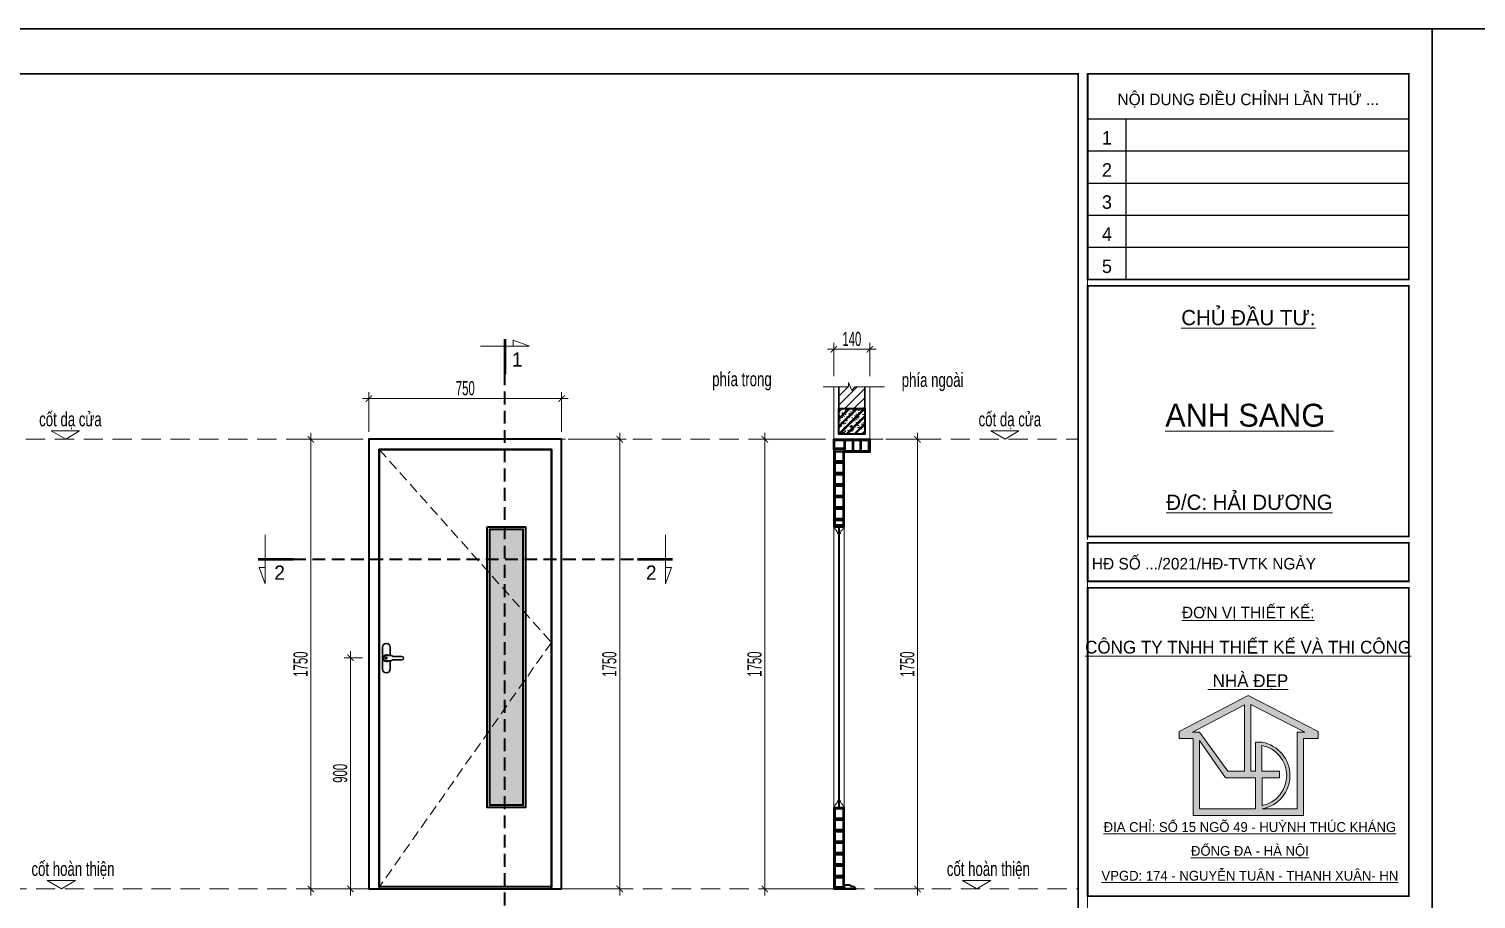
# Model space of a CAD drawing. Header units: millimetres. Extents: x 1336014 to 2939047, y -333549 to -60566.
# Drawn here: x 1429633 to 1435266, y -215502 to -212116 of the extents above; entities that cross this region are included whole.
import ezdxf
from ezdxf.enums import TextEntityAlignment as Align

# ---------------------------------------------------------------- set-up
doc = ezdxf.new("R2010")
doc.units = ezdxf.units.MM
doc.header["$MEASUREMENT"] = 0
for name, pattern in [('$1$HIDDEN', [0.375, 0.25, -0.125]), ('DASHDOT', [1, 0.5, -0.25, 0, -0.25]), ('DASHED', [0.75, 0.5, -0.25]), ('HIDDEN', [0.375, 0.25, -0.125])]:
    doc.linetypes.add(name, pattern=pattern)
for name, color, linetype, lineweight in [('.A-net Hatch', 250, 'Continuous', 9), ('.A-net Truc', 79, 'DASHDOT', 15), ('01.Cut', 255, 'Continuous', 35), ('05.Text', 253, 'Continuous', 18), ('06.betong', 2, 'Continuous', 35), ('08.Dim', 156, 'Continuous', 15), ('09.Hatch', 250, 'Continuous', 5), ('10.Text', 254, 'Continuous', 18), ('11.Khung bo', 32, 'Continuous', 50), ('12.Khung', 36, 'Continuous', 25), ('13.netcat', 1, 'HIDDEN', 35), ('Alliance-manh', 8, 'Continuous', 13), ('AUDIT_I_160217234026-0', 7, 'Continuous', 5), ('CA.cat 30', 30, 'Continuous', 35), ('CA.thay 145', 145, 'Continuous', 18), ('Kí hiệu chiều mở cửa thấy', 252, 'Continuous', 5), ('kính', 54, 'Continuous', 9), ('nep', 9, 'Continuous', 15), ('wall', 4, 'Continuous', 9)]:
    doc.layers.add(name, color=color, linetype=linetype, lineweight=lineweight)
doc.layers.add('Tpl_Bound', color=1, linetype='Continuous', plot=False)
doc.styles.add('AVANT', font='')
doc.styles.add('TT5_Text Dim', font='hoatbif.shx', dxfattribs={"width": 0.6})
doc.styles.add('VnAvantH', font='')
doc.styles.get('AVANT').set_extended_font_data('.VnAvant')
doc.styles.get('VnAvantH').set_extended_font_data('.VnAvantH')
doc.dimstyles.new('TT5_Dim 1-25', dxfattribs={"dimscale": 25, "dimtxt": 2.2, "dimasz": 1, "dimexe": 1, "dimexo": 0, "dimgap": 0.5, "dimtad": 1, "dimdec": 0, "dimzin": 0, "dimdsep": 46, "dimtxsty": 'TT5_Text Dim', "dimblk": 'ARCHTICK', "dimcen": 0, "dimdle": 1, "dimclrd": 256, "dimclre": 256, "dimclrt": 1, "dimadec": 0, "dimazin": 0, "dimtfac": 0.015, "dimtdec": 0, "dimtix": 1, "dimtmove": 2, "dimatfit": 3, "dimldrblk": 'DOT', "dimfxl": 1, "dimtolj": 1, "dimtzin": 0, "dimlwd": -1, "dimlwe": -1, "dimarcsym": 1})

# ---------------------------------------------------------------- blocks, each defined once
blk = doc.blocks.new('100')
at = {"layer": '09.Hatch'}
h = blk.add_hatch(color=3, dxfattribs=at)
h.paths.add_polyline_path([(1897639, -927180), (1897639, -927287), (1897855, -927287), (1897855, -928484), (1898824, -928484), (1899574, -928484), (1899574, -927287), (1899801, -927287), (1899801, -927179), (1898713, -926620)])
h.paths.add_polyline_path([(1898756, -926756), (1899596, -927187), (1899473, -927187), (1899473, -928384), (1898929, -928384, 0.834181), (1898929, -927344), (1898824, -927344), (1898824, -927797), (1898756, -927797)], flags=16)
h.paths.add_polyline_path([(1898656, -927796), (1898393, -927796), (1897956, -927186), (1897843, -927186), (1898656, -926763)], flags=16)
h.paths.add_polyline_path([(1898929, -928333), (1898929, -927898), (1899202, -927898), (1899202, -927797), (1898924, -927797), (1898924, -927395, -0.822042)], flags=16)
h.paths.add_polyline_path([(1898357, -927898), (1898824, -927898), (1898824, -928384), (1897956, -928384), (1897956, -927316)], flags=16)
at = {"layer": '05.Text'}
for p, q in [((1898713, -926620), (1897639, -927180)), ((1898656, -926763), (1897843, -927186)), ((1898656, -926763), (1897843, -927186)), ((1898656, -926763), (1897843, -927186)), ((1898656, -926763), (1898656, -927796)), ((1898656, -926763), (1898656, -927796)), ((1898656, -926763), (1898656, -927796)), ((1899801, -927179), (1898713, -926620)), ((1899801, -927179), (1898713, -926620)), ((1899801, -927179), (1898713, -926620)), ((1899596, -927187), (1898756, -926756)), ((1898756, -926756), (1898756, -927797)), ((1899596, -927187), (1898756, -926756)), ((1898756, -926756), (1898756, -927797)), ((1899596, -927187), (1898756, -926756)), ((1898756, -926756), (1898756, -927797)), ((1897639, -927180), (1897639, -927287)), ((1897843, -927186), (1897956, -927186)), ((1897956, -927186), (1897956, -927186)), ((1897956, -927186), (1898393, -927796)), ((1899473, -928384), (1899473, -927187)), ((1899473, -927187), (1899596, -927187)), ((1899473, -928384), (1899473, -927187)), ((1899473, -927187), (1899596, -927187)), ((1899473, -928384), (1899473, -927187)), ((1899473, -927187), (1899596, -927187)), ((1899801, -927287), (1899801, -927179)), ((1899801, -927287), (1899801, -927179)), ((1899801, -927287), (1899801, -927179)), ((1897639, -927287), (1897855, -927287)), ((1897855, -927287), (1897855, -928484)), ((1897956, -927316), (1897956, -928384)), ((1898357, -927898), (1897956, -927316)), ((1898824, -927797), (1898824, -927344)), ((1898824, -927797), (1898824, -927344)), ((1898824, -927344), (1898929, -927344)), ((1898924, -927395), (1898924, -927797)), ((1899574, -928484), (1899574, -927287)), ((1899574, -927287), (1899801, -927287)), ((1898824, -927898), (1898357, -927898)), ((1898393, -927796), (1898656, -927796)), ((1898756, -927797), (1898824, -927797)), ((1898824, -928384), (1898824, -927898)), ((1898924, -927797), (1899202, -927797)), ((1899202, -927898), (1898929, -927898)), ((1898929, -927898), (1898929, -928333)), ((1899202, -927797), (1899202, -927898)), ((1897855, -928484), (1898824, -928484)), ((1897956, -928384), (1898824, -928384)), ((1898824, -928484), (1899574, -928484)), ((1898929, -928384), (1899473, -928384))]:
    blk.add_line(p, q, dxfattribs=at)
for radius, start, end in [(478, 281.4298, 79.1164), (478, 281.4298, 79.1164), (478, 281.4298, 79.1164), (528, 280.3316, 79.6684)]:
    blk.add_arc((1898834, -927864), radius, start, end, dxfattribs=at)
at = {"layer": '11.Khung bo', "const_width": 26.7}
for points in [[(1860913, -945240), (1860913, -916940), (1896063, -916940), (1896063, -945240)], [(1860913, -945240), (1860913, -916940), (1896063, -916940), (1896063, -945240)], [(1860913, -945240), (1860913, -916940), (1896063, -916940), (1896063, -945240)], [(1896213, -920140), (1896213, -916940), (1901213, -916940), (1901213, -920140)], [(1896213, -920140), (1896213, -916940), (1901213, -916940), (1901213, -920140)], [(1896213, -920140), (1896213, -916940), (1901213, -916940), (1901213, -920140)], [(1896213, -924140), (1901213, -924140), (1901213, -920240), (1896213, -920240)], [(1896213, -924140), (1901213, -924140), (1901213, -920240), (1896213, -920240)], [(1896213, -924140), (1901213, -924140), (1901213, -920240), (1896213, -920240)], [(1896213, -924840), (1901213, -924840), (1901213, -924240), (1896213, -924240)], [(1896213, -924840), (1901213, -924840), (1901213, -924240), (1896213, -924240)], [(1896213, -924840), (1901213, -924840), (1901213, -924240), (1896213, -924240)], [(1896213, -929740), (1901213, -929740), (1901213, -924940), (1896213, -924940)], [(1896213, -929740), (1901213, -929740), (1901213, -924940), (1896213, -924940)], [(1896213, -929740), (1901213, -929740), (1901213, -924940), (1896213, -924940)]]:
    blk.add_lwpolyline(points, close=True, dxfattribs=at)
at = {"layer": '12.Khung'}
for p, q in [((1896213, -917640), (1901213, -917640)), ((1896213, -917640), (1901213, -917640)), ((1896213, -917640), (1901213, -917640)), ((1896813, -920140), (1896813, -917640)), ((1896813, -920140), (1896813, -917640)), ((1896813, -920140), (1896813, -917640)), ((1896213, -918140), (1901213, -918140)), ((1896213, -918140), (1901213, -918140)), ((1896213, -918140), (1901213, -918140)), ((1896213, -918640), (1901213, -918640)), ((1896213, -918640), (1901213, -918640)), ((1896213, -918640), (1901213, -918640)), ((1896213, -919140), (1901213, -919140)), ((1896213, -919140), (1901213, -919140)), ((1896213, -919140), (1901213, -919140)), ((1896213, -919640), (1901213, -919640)), ((1896213, -919640), (1901213, -919640)), ((1896213, -919640), (1901213, -919640))]:
    blk.add_line(p, q, dxfattribs=at)
blk.add_lwpolyline([(1901579, -945940), (1901579, -916240), (1859580, -916240), (1859580, -945940)], close=True, dxfattribs=at)
blk.add_lwpolyline([(1901579, -945940), (1901579, -916240), (1859580, -916240), (1859580, -945940)], close=True, dxfattribs=at)
blk.add_lwpolyline([(1901579, -945940), (1901579, -916240), (1859580, -916240), (1859580, -945940)], close=True, dxfattribs=at)
at = {"layer": '05.Text', "style": 'VnAvantH'}
for s, p in [('Néi dung ®iÒu chØnh lÇn thø ...', (1898713, -917329)), ('H§ sè .../2021/H§-TVTK ngµy ', (1898057, -924540))]:
    blk.add_text(s, height=180, dxfattribs=at).set_placement(p, align=Align.MIDDLE)
at = {"layer": '05.Text'}
for s, height, style, p in [('1', 210, 'AVANT', (1896513, -918040)), ('2', 210, 'AVANT', (1896513, -918540)), ('3', 210, 'AVANT', (1896513, -919040)), ('4', 210, 'AVANT', (1896513, -919540)), ('5', 210, 'AVANT', (1896513, -920040)), ('%%uChñ ®Çu t\xad:', 237.6, 'VnAvantH', (1898716, -920853)), ('%%Uanh sang ', 356.4, 'VnAvantH', (1898732, -922432)), ('%%U®/c: h¶i d\xad¬ng', 237.6, 'VnAvantH', (1898732, -923728)), ('%%U®¬n vÞ thiÕt kÕ:', 180, 'VnAvantH', (1898713, -925416)), ('%%Uc«ng ty tnhh thiÕt kÕ vµ thi c«ng', 198, 'VnAvantH', (1898711, -925964)), ('%%U nhµ ®Ñp', 198, 'VnAvantH', (1898711, -926487)), ('%%U®Þa chØ: sè 15 ngâ 49 - huúnh thóc kh¸ng', 152.46, 'VnAvantH', (1898739, -928742)), ('%%U®èng ®a - hµ néi', 152.46, 'VnAvantH', (1898739, -929113)), ('%%Uvpgd: 174 - nguyÔn tu©n - thanh xu©n- hn', 152.46, 'VnAvantH', (1898739, -929500))]:
    blk.add_text(s, height=height, dxfattribs=dict(at, style=style)).set_placement(p, align=Align.CENTER)
blk = doc.blocks.new('_ARCHTICK')
at = {"const_width": 0.15}
blk.add_lwpolyline([(-0.5, -0.5), (0.5, 0.5)], dxfattribs=at)
blk = doc.blocks.new('*D2046')
at = {"layer": '08.Dim', "ltscale": 200, "transparency": 16777216}
for p, q in [((1432968.9, -213712.8), (1433117.4, -213712.8)), ((1433092.4, -213687.8), (1433092.4, -215487.8)), ((1432968.9, -215462.8), (1433117.4, -215462.8))]:
    blk.add_line(p, q, dxfattribs=at)
at = {"layer": 'Defpoints', "color": 0, "ltscale": 200, "transparency": 16777216}
for p in [(1432968.9, -213712.8), (1432968.9, -215462.8), (1433092.4, -215462.8)]:
    blk.add_point(p, dxfattribs=at)
at = {"layer": '08.Dim', "ltscale": 200, "transparency": 16777216, "xscale": 25, "yscale": 25, "zscale": 25}
for p, rotation in [((1433092.4, -213712.8), 90), ((1433092.4, -215462.8), 270)]:
    blk.add_blockref('_ARCHTICK', p, dxfattribs=dict(at, rotation=rotation))
at = {"layer": '08.Dim', "color": 1, "ltscale": 200, "transparency": 16777216, "insert": (1433052.4, -214587.8), "char_height": 55, "attachment_point": 5, "rotation": 90, "style": 'TT5_Text Dim'}
blk.add_mtext('\\A1;1750', dxfattribs=at)
blk = doc.blocks.new('_DOT')
blk.add_line((-0.5, 0), (-1, 0))
at = {"const_width": 0.5}
blk.add_lwpolyline([(-0.25, 0, 1), (0.25, 0, 1)], format="xyb", close=True, dxfattribs=at)
blk = doc.blocks.new('*D2047')
at = {"layer": '08.Dim', "ltscale": 200, "transparency": 16777216}
for p, q in [((1432931.5, -213362.5), (1432741.5, -213362.5)), ((1432766.5, -213466.4), (1432766.5, -213337.5)), ((1432906.5, -213466.4), (1432906.5, -213337.5))]:
    blk.add_line(p, q, dxfattribs=at)
at = {"layer": 'Defpoints', "color": 0, "ltscale": 200, "transparency": 16777216}
for p in [(1432766.5, -213362.5), (1432766.5, -213466.4), (1432906.5, -213466.4)]:
    blk.add_point(p, dxfattribs=at)
at = {"layer": '08.Dim', "ltscale": 200, "transparency": 16777216, "xscale": 25, "yscale": 25, "zscale": 25, "rotation": 180}
blk.add_blockref('_ARCHTICK', (1432766.5, -213362.5), dxfattribs=at)
at = {"layer": '08.Dim', "ltscale": 200, "transparency": 16777216, "xscale": 25, "yscale": 25, "zscale": 25}
blk.add_blockref('_ARCHTICK', (1432906.5, -213362.5), dxfattribs=at)
at = {"layer": '08.Dim', "color": 1, "ltscale": 200, "transparency": 16777216, "insert": (1432836.5, -213322.5), "char_height": 55, "attachment_point": 5, "style": 'TT5_Text Dim'}
blk.add_mtext('\\A1;140', dxfattribs=at)
blk = doc.blocks.new('*D2051')
at = {"layer": '08.Dim', "ltscale": 200, "transparency": 16777216}
for p, q in [((1430931.3, -214562.8), (1430859.7, -214562.8)), ((1430884.7, -215487.8), (1430884.7, -214537.8)), ((1430931.3, -215462.8), (1430859.7, -215462.8))]:
    blk.add_line(p, q, dxfattribs=at)
at = {"layer": 'Defpoints', "color": 0, "ltscale": 200, "transparency": 16777216}
for p in [(1430884.7, -214562.8), (1430931.3, -214562.8), (1430931.3, -215462.8)]:
    blk.add_point(p, dxfattribs=at)
at = {"layer": '08.Dim', "ltscale": 200, "transparency": 16777216, "xscale": 25, "yscale": 25, "zscale": 25}
for p, rotation in [((1430884.7, -214562.8), 90), ((1430884.7, -215462.8), 270)]:
    blk.add_blockref('_ARCHTICK', p, dxfattribs=dict(at, rotation=rotation))
at = {"layer": '08.Dim', "color": 1, "ltscale": 200, "transparency": 16777216, "insert": (1430844.7, -215012.8), "char_height": 55, "attachment_point": 5, "rotation": 90, "style": 'TT5_Text Dim'}
blk.add_mtext('\\A1;900', dxfattribs=at)
blk = doc.blocks.new('*D2052')
at = {"layer": '08.Dim', "ltscale": 200, "transparency": 16777216}
for p, q in [((1430931.3, -213712.8), (1430705.7, -213712.8)), ((1430730.7, -215487.8), (1430730.7, -213687.8)), ((1430931.3, -215462.8), (1430705.7, -215462.8))]:
    blk.add_line(p, q, dxfattribs=at)
at = {"layer": 'Defpoints', "color": 0, "ltscale": 200, "transparency": 16777216}
for p in [(1430730.7, -213712.8), (1430931.3, -213712.8), (1430931.3, -215462.8)]:
    blk.add_point(p, dxfattribs=at)
at = {"layer": '08.Dim', "ltscale": 200, "transparency": 16777216, "xscale": 25, "yscale": 25, "zscale": 25}
for p, rotation in [((1430730.7, -213712.8), 90), ((1430730.7, -215462.8), 270)]:
    blk.add_blockref('_ARCHTICK', p, dxfattribs=dict(at, rotation=rotation))
at = {"layer": '08.Dim', "color": 1, "ltscale": 200, "transparency": 16777216, "insert": (1430690.7, -214587.8), "char_height": 55, "attachment_point": 5, "rotation": 90, "style": 'TT5_Text Dim'}
blk.add_mtext('\\A1;1750', dxfattribs=at)
blk = doc.blocks.new('*D2054')
at = {"layer": '08.Dim', "ltscale": 200, "transparency": 16777216}
for p, q in [((1431732.2, -213712.8), (1431957.8, -213712.8)), ((1431932.8, -215487.8), (1431932.8, -213687.8)), ((1431732.2, -215462.8), (1431957.8, -215462.8))]:
    blk.add_line(p, q, dxfattribs=at)
at = {"layer": 'Defpoints', "color": 0, "ltscale": 200, "transparency": 16777216}
for p in [(1431732.2, -213712.8), (1431932.8, -213712.8), (1431732.2, -215462.8)]:
    blk.add_point(p, dxfattribs=at)
at = {"layer": '08.Dim', "ltscale": 200, "transparency": 16777216, "xscale": 25, "yscale": 25, "zscale": 25}
for p, rotation in [((1431932.8, -213712.8), 90), ((1431932.8, -215462.8), 270)]:
    blk.add_blockref('_ARCHTICK', p, dxfattribs=dict(at, rotation=rotation))
at = {"layer": '08.Dim', "color": 1, "ltscale": 200, "transparency": 16777216, "insert": (1431892.8, -214587.8), "char_height": 55, "attachment_point": 5, "rotation": 90, "style": 'TT5_Text Dim'}
blk.add_mtext('\\A1;1750', dxfattribs=at)
blk = doc.blocks.new('*D2055')
at = {"layer": '08.Dim', "ltscale": 200, "transparency": 16777216}
for p, q in [((1430931.7, -213554.2), (1431731.7, -213554.2)), ((1430956.7, -213684.2), (1430956.7, -213529.2)), ((1431706.7, -213684.2), (1431706.7, -213529.2))]:
    blk.add_line(p, q, dxfattribs=at)
at = {"layer": 'Defpoints', "color": 0, "ltscale": 200, "transparency": 16777216}
for p in [(1431706.7, -213554.2), (1430956.7, -213684.2), (1431706.7, -213684.2)]:
    blk.add_point(p, dxfattribs=at)
at = {"layer": '08.Dim', "ltscale": 200, "transparency": 16777216, "xscale": 25, "yscale": 25, "zscale": 25, "rotation": 180}
blk.add_blockref('_ARCHTICK', (1430956.7, -213554.2), dxfattribs=at)
at = {"layer": '08.Dim', "ltscale": 200, "transparency": 16777216, "xscale": 25, "yscale": 25, "zscale": 25}
blk.add_blockref('_ARCHTICK', (1431706.7, -213554.2), dxfattribs=at)
at = {"layer": '08.Dim', "color": 1, "ltscale": 200, "transparency": 16777216, "insert": (1431331.7, -213514.2), "char_height": 55, "attachment_point": 5, "style": 'TT5_Text Dim'}
blk.add_mtext('\\A1;750', dxfattribs=at)
blk = doc.blocks.new('*D2056')
at = {"layer": '08.Dim', "ltscale": 200, "transparency": 16777216}
for p, q in [((1432732.5, -213712.8), (1432472.9, -213712.8)), ((1432497.9, -213687.8), (1432497.9, -215487.8)), ((1432732.5, -215462.8), (1432472.9, -215462.8))]:
    blk.add_line(p, q, dxfattribs=at)
at = {"layer": 'Defpoints', "color": 0, "ltscale": 200, "transparency": 16777216}
for p in [(1432732.5, -213712.8), (1432497.9, -215462.8), (1432732.5, -215462.8)]:
    blk.add_point(p, dxfattribs=at)
at = {"layer": '08.Dim', "ltscale": 200, "transparency": 16777216, "xscale": 25, "yscale": 25, "zscale": 25}
for p, rotation in [((1432497.9, -213712.8), 90), ((1432497.9, -215462.8), 270)]:
    blk.add_blockref('_ARCHTICK', p, dxfattribs=dict(at, rotation=rotation))
at = {"layer": '08.Dim', "color": 1, "ltscale": 200, "transparency": 16777216, "insert": (1432457.9, -214587.8), "char_height": 55, "attachment_point": 5, "rotation": 90, "style": 'TT5_Text Dim'}
blk.add_mtext('\\A1;1750', dxfattribs=at)
blk = doc.blocks.new('vet cat')
at = {"layer": 'CA.cat 30', "const_width": 50}
blk.add_lwpolyline([(-82592, -188552), (-81976, -188552)], dxfattribs=at)
at = {"layer": 'CA.thay 145'}
blk.add_line((-82574, -188411), (-82469, -188411), dxfattribs=at)
blk.add_lwpolyline([(-82469, -188983), (-82469, -188122), (-82574, -188411)], dxfattribs=at)
blk = doc.blocks.new('MSDSHDGDFGDF')
at = {"layer": 'CA.cat 30', "xscale": -0.2222222220152616, "yscale": 0.2222222222480923, "zscale": 0.2222222221704821, "rotation": 180}
blk.add_blockref('vet cat', (18217, -41900.5), dxfattribs=at)

msp = doc.modelspace()

# ---------------------------------------------------------------- hatches: boundary and pattern name
at = {"layer": '.A-net Hatch'}
h = msp.add_hatch(dxfattribs=at)
h.set_pattern_fill('DOTS', color=256, scale=100, angle=45)
h.set_pattern_definition([(45, (783180.159, -118646.865), (-2.20970869, 6.629126074), [0, -6.25])])
h.paths.add_polyline_path([(1431428.7, -214064.8), (1431554.7, -214064.8), (1431554.7, -215134.3), (1431428.7, -215134.3)])
at = {"layer": '09.Hatch', "ltscale": 0.5}
h = msp.add_hatch(dxfattribs=at)
h.set_pattern_fill('ANSI31', color=256, scale=200, angle=90, style=0)
h.set_pattern_definition([(225, (1433471.23, -207945.669), (-17.67767, 17.67767), [])])
h.paths.add_polyline_path([(1432786.5, -213512.3), (1432786.5, -213592.8), (1432886.5, -213592.8), (1432886.5, -213509), (1432789.3, -213509)])
at = {"layer": '09.Hatch'}
h = msp.add_hatch(dxfattribs=at)
h.set_pattern_fill('BTONG1', color=256, scale=5, pattern_type=2)
h.set_pattern_definition([(50, (1213544.918, -375718.537), (35.863009, -3.1376067), [3.75, -41.25]), (355, (1213544.92, -375718.537), (-6.9375667, 37.6096067), [3, -33]), (100.4514, (1213547.907, -375718.8), (28.925469, 34.471977), [3.1870095, -35.0571056]), (46.1842, (1213544.92, -375708.537), (53.3620524, -8.275951), [5.625, -61.875]), (96.6356, (1213549.365, -375709.227), (46.733135, 48.705894), [4.780514, -52.58565]), (351.1842, (1213544.92, -375708.54), (46.733097, 48.70593), [4.5, -49.5]), (21, (1213549.918, -375711.037), (29.8453526, -20.1309445), [3.75, -41.25]), (326, (1213549.92, -375711.037), (12.1657666, 36.2575023), [3, -33]), (71.4514, (1213552.405, -375712.715), (42.0111314, 16.126525), [3.1870095, -35.0571056]), (37.5, (1213544.918, -375718.537), (0.60799277, 16.6446927), [0, -32.6, 0, -33.5, 0, -33.125]), (7.5, (1213544.918, -375718.537), (13.1534769, 19.7205856), [0, -19.1, 0, -31.85, 0, -12.625]), (327.5, (1213533.768, -375718.537), (26.6911218, -1.1277436), [0, -12.5, 0, -39, 0, -51.75]), (317.5, (1213528.768, -375718.537), (29.1593085, 5.0052491), [0, -16.25, 0, -25.9, 0, -36.75]), (45, (1213544.918, -375718.537), (-15.0260191, 15.0260191), []), (45, (1213544.918, -375712.412), (-15.0260191, 15.0260191), [])])
h.paths.add_polyline_path([(1432786.5, -213592.8), (1432886.5, -213592.8), (1432886.5, -213692.8), (1432786.5, -213692.8)])

# ---------------------------------------------------------------- linework, layer by layer
at = {"layer": '.A-net Truc', "linetype": '$1$HIDDEN', "ltscale": 300}
for p, q in [((1429621.3, -213712.8), (1433717, -213712.8)), ((1429323.3, -215462.8), (1433717, -215462.8))]:
    msp.add_line(p, q, dxfattribs=at)
at = {"layer": '01.Cut'}
for p, q in [((1432806.5, -213752.8), (1432806.5, -213762.8)), ((1432766.5, -214052.8), (1432806.5, -214052.8)), ((1432766.5, -215146.3), (1432806.5, -215146.3))]:
    msp.add_line(p, q, dxfattribs=at)
at = {"layer": '01.Cut', "color": 0, "lineweight": 30}
for p, q in [((1431024.3, -214554.5), (1431043.1, -214554.5)), ((1431024.3, -214574.4), (1431043.1, -214574.4)), ((1431044, -214554.7), (1431048.9, -214557.3)), ((1431044, -214574.2), (1431048.9, -214571.6)), ((1431049.8, -214557.5), (1431084.4, -214557.5)), ((1431049.8, -214571.4), (1431084.4, -214571.4))]:
    msp.add_line(p, q, dxfattribs=at)
at = {"layer": '01.Cut', "ltscale": 0.5}
for p, q in [((1431666.7, -215454.3), (1430996.7, -215454.3)), ((1432806.5, -215447.3), (1432813.8, -215446.3)), ((1432806.5, -215447.3), (1432806.5, -215462.8)), ((1432806.5, -215462.8), (1432852, -215462.8)), ((1432852, -215462.8), (1432806.5, -215462.8)), ((1432813.8, -215446.3), (1432828.2, -215447.2)), ((1432830, -215448.6), (1432830.2, -215449.4)), ((1432830.2, -215449.4), (1432831.8, -215452.3)), ((1432835.7, -215451.5), (1432841.8, -215453)), ((1432842.5, -215453.4), (1432846.4, -215456.3)), ((1432846.4, -215456.3), (1432852, -215460.8)), ((1432852, -215460.8), (1432852, -215462.8))]:
    msp.add_line(p, q, dxfattribs=at)
at = {"layer": '01.Cut'}
for points in [[(1430956.7, -215462.8), (1431706.7, -215462.8), (1431706.7, -213712.8), (1430956.7, -213712.8)], [(1432807.2, -213716.6), (1432807.2, -213749), (1432769.3, -213749), (1432769.3, -213716.6)], [(1432839, -213716.6), (1432839, -213758.4), (1432811, -213758.4), (1432811, -213716.6)], [(1432868.9, -213716.6), (1432868.9, -213758.4), (1432843, -213758.4), (1432843, -213716.6)], [(1432901.2, -213716.6), (1432901.2, -213758.4), (1432873.2, -213758.4), (1432873.2, -213716.6)], [(1430996.7, -213752.8), (1431666.7, -213752.8), (1431666.7, -215454.3), (1430996.7, -215454.3)], [(1432771.6, -213798.2), (1432771.6, -213759.6), (1432802.3, -213759.6), (1432802.3, -213798.2)], [(1432771.6, -213842.9), (1432771.6, -213804.4), (1432802.3, -213804.4), (1432802.3, -213842.9)], [(1432771.6, -213887.6), (1432771.6, -213849.1), (1432802.3, -213849.1), (1432802.3, -213887.6)], [(1432771.6, -213932.3), (1432771.6, -213893.8), (1432802.3, -213893.8), (1432802.3, -213932.3)], [(1432771.6, -213977), (1432771.6, -213938.5), (1432802.3, -213938.5), (1432802.3, -213977)], [(1432771.6, -214021.7), (1432771.6, -213983.2), (1432802.3, -213983.2), (1432802.3, -214021.7)], [(1431416.7, -214052.8), (1431566.7, -214052.8), (1431566.7, -215146.3), (1431416.7, -215146.3)], [(1432771.6, -214046.7), (1432771.6, -214027.9), (1432802.3, -214027.9), (1432802.3, -214046.7)], [(1432771.6, -215188.2), (1432771.6, -215149.6), (1432802.3, -215149.6), (1432802.3, -215188.2)], [(1432771.6, -215232.9), (1432771.6, -215194.3), (1432802.3, -215194.3), (1432802.3, -215232.9)], [(1432771.6, -215277.6), (1432771.6, -215239), (1432802.3, -215239), (1432802.3, -215277.6)], [(1432771.6, -215322.3), (1432771.6, -215283.7), (1432802.3, -215283.7), (1432802.3, -215322.3)], [(1432771.6, -215367), (1432771.6, -215328.4), (1432802.3, -215328.4), (1432802.3, -215367)], [(1432771.6, -215411.7), (1432771.6, -215373.1), (1432802.3, -215373.1), (1432802.3, -215411.7)], [(1432771.6, -215456.3), (1432771.6, -215417.8), (1432802.3, -215417.8), (1432802.3, -215456.3)]]:
    msp.add_lwpolyline(points, close=True, dxfattribs=at)
for points in [[(1432806.5, -213752.8), (1432766.5, -213752.8), (1432766.5, -213712.8), (1432906.5, -213712.8), (1432906.5, -213762.8), (1432806.5, -213762.8)], [(1431666.7, -214520.7), (1431666.7, -213752.8), (1430996.7, -213752.8), (1430996.7, -214404.8)], [(1432806.5, -214052.8), (1432806.5, -213752.8), (1432766.5, -213752.8), (1432766.5, -214052.8)], [(1430996.7, -214404.8), (1430996.7, -215462.8)], [(1431666.7, -215462.8), (1431666.7, -214520.7)], [(1432766.5, -215146.3), (1432766.5, -215462.8), (1432806.5, -215462.8), (1432806.5, -215146.3)]]:
    msp.add_lwpolyline(points, dxfattribs=at)
at = {"layer": '01.Cut', "color": 0, "lineweight": 30}
for points in [[(1431008.9, -214522.4), (1431008.9, -214606.5)], [(1431039.7, -214554.5), (1431039.7, -214522.4)], [(1431039.7, -214606.5), (1431039.7, -214574.4)]]:
    msp.add_lwpolyline(points, dxfattribs=at)
msp.add_circle((1431024.3, -214564.5), 2.8, dxfattribs=at)
for centre, radius, start, end in [((1431024.3, -214522.4), 15.4, 0, 180), ((1431024.3, -214564.5), 13.3, 48.259, 311.741), ((1431024.3, -214564.5), 9.92, 90, 270), ((1431043.1, -214572.5), 1.92, 270, 297.1927), ((1431049.8, -214555.6), 1.92, 242.8073, 270), ((1431049.8, -214573.3), 1.92, 90, 117.1927), ((1431084.4, -214564.5), 6.96, 270, 90), ((1431024.3, -214606.5), 15.4, 180, 0)]:
    msp.add_arc(centre, radius, start, end, dxfattribs=at)
at = {"layer": '01.Cut', "ltscale": 0.5}
for centre, radius, start, end in [((1432828, -215449.2), 2, 17.5177, 86.5565), ((1432832.7, -215451), 1.53, 234.6356, 316.5188), ((1432835.3, -215453.5), 2, 76.2263, 136.5188), ((1432841.3, -215455), 2, 53.154, 76.2263)]:
    msp.add_arc(centre, radius, start, end, dxfattribs=at)
at = {"layer": '05.Text', "color": 6, "linetype": '$1$HIDDEN', "ltscale": 500}
msp.add_line((1433754.5, -212290.5), (1433754.5, -219365.4), dxfattribs=at)
at = {"layer": '06.betong'}
msp.add_lwpolyline([(1432786.5, -213592.8), (1432886.5, -213592.8), (1432886.5, -213692.8), (1432786.5, -213692.8)], close=True, dxfattribs=at)
at = {"layer": '09.Hatch'}
for points in [[(1431424.7, -214060.8), (1431558.7, -214060.8), (1431558.7, -215138.3), (1431424.7, -215138.3)], [(1431428.7, -214064.8), (1431554.7, -214064.8), (1431554.7, -215134.3), (1431428.7, -215134.3)]]:
    msp.add_lwpolyline(points, close=True, dxfattribs=at)
at = {"layer": '13.netcat', "ltscale": 200}
for p, q in [((1431486.2, -215676.8), (1431486.2, -213459.6)), ((1430661.6, -214179.8), (1432001.9, -214179.8))]:
    msp.add_line(p, q, dxfattribs=at)
at = {"layer": 'Alliance-manh', "ltscale": 2}
for p, q in [((1432766.5, -215146.3), (1432766.5, -214052.8)), ((1432767.6, -214052.8), (1432784, -214052.8)), ((1432767.6, -214059), (1432767.6, -214052.8)), ((1432770.9, -214059), (1432767.6, -214059)), ((1432784, -214052.8), (1432784, -214079)), ((1432805.5, -214052.8), (1432789, -214052.8)), ((1432789, -214052.8), (1432789, -214079)), ((1432802.1, -214059), (1432805.5, -214059)), ((1432805.5, -214059), (1432805.5, -214052.8)), ((1432806.5, -214052.8), (1432806.5, -215146.3)), ((1432784, -214079), (1432780.9, -214079)), ((1432789, -214079), (1432792.1, -214079)), ((1432784, -215120.1), (1432780.9, -215120.1)), ((1432784, -215146.3), (1432784, -215120.1)), ((1432789, -215120.1), (1432792.1, -215120.1)), ((1432789, -215146.3), (1432789, -215120.1)), ((1432770.9, -215140.1), (1432767.6, -215140.1)), ((1432767.6, -215140.1), (1432767.6, -215146.3)), ((1432767.6, -215146.3), (1432784, -215146.3)), ((1432805.5, -215146.3), (1432789, -215146.3)), ((1432802.1, -215140.1), (1432805.5, -215140.1)), ((1432805.5, -215140.1), (1432805.5, -215146.3))]:
    msp.add_line(p, q, dxfattribs=at)
for centre, radius, start, end in [((1432780.9, -214059), 10, 180, 233.1301), ((1432765.9, -214079), 15, 0, 53.1301), ((1432807.1, -214079), 15, 126.8699, 180), ((1432792.1, -214059), 10, 306.8699, 0), ((1432780.9, -215140.1), 10, 126.8699, 180), ((1432765.9, -215120.1), 15, 306.8699, 0), ((1432807.1, -215120.1), 15, 180, 233.1301), ((1432792.1, -215140.1), 10, 0, 53.1301)]:
    msp.add_arc(centre, radius, start, end, dxfattribs=at)
at = {"layer": 'AUDIT_I_160217234026-0'}
for points in [[(1429776.3, -213712.8), (1429830.1, -213680.3), (1429720, -213680.3)], [(1433433.3, -213712.8), (1433487.1, -213680.3), (1433377, -213680.3)], [(1429760, -215462.8), (1429813.8, -215430.3), (1429703.7, -215430.3)], [(1433323.5, -215462.8), (1433377.3, -215430.3), (1433267.1, -215430.3)]]:
    msp.add_lwpolyline(points, close=True, dxfattribs=at)
at = {"layer": 'Kí hiệu chiều mở cửa thấy', "linetype": 'DASHED', "ltscale": 80}
for p, q in [((1430996.7, -213752.8), (1431666.7, -214503.3)), ((1431666.7, -214503.3), (1430996.7, -215455.8))]:
    msp.add_line(p, q, dxfattribs=at)
at = {"layer": 'kính', "linetype": 'HIDDEN', "lineweight": 5}
msp.add_lwpolyline([(1432784, -215146.3), (1432784, -214052.8), (1432789, -214052.8), (1432789, -215146.3)], close=True, dxfattribs=at)
at = {"layer": 'nep', "ltscale": 0.5}
msp.add_lwpolyline([(1432725.1, -213509), (1432823.9, -213509), (1432823.9, -213491.1), (1432836.2, -213523.4), (1432848.1, -213509), (1432963.4, -213509)], dxfattribs=at)
at = {"layer": 'nep'}
msp.add_lwpolyline([(1432766.5, -213509), (1432766.5, -213712.8), (1432906.5, -213712.8), (1432906.5, -213509)], dxfattribs=at)
at = {"layer": 'Tpl_Bound', "color": 1}
for points in [[(1424596.2, -219540.4), (1424596.2, -212115.5), (1435096.1, -212115.5), (1435096.1, -219540.4)], [(1435096.1, -219540.4), (1435096.1, -212115.5), (1445596, -212115.5), (1445596, -219540.4)]]:
    msp.add_lwpolyline(points, close=True, dxfattribs=at)
at = {"layer": 'wall', "color": 0, "lineweight": 30}
msp.add_lwpolyline([(1432886.5, -213509), (1432886.5, -213692.8), (1432786.5, -213692.8), (1432786.5, -213509)], dxfattribs=at)

# ---------------------------------------------------------------- block references
at = {"layer": '05.Text', "xscale": 0.25, "yscale": 0.25, "zscale": 0.25}
for p in [(959701.3, 16944.5), (970201.2, 16944.5)]:
    msp.add_blockref('100', p, dxfattribs=at)
at = {"layer": 'CA.thay 145', "xscale": -1, "rotation": 90}
msp.add_blockref('MSDSHDGDFGDF', (1431486.2, -213459.6), dxfattribs=at)
at = {"layer": 'CA.thay 145'}
msp.add_blockref('MSDSHDGDFGDF', (1430661.6, -214179.8), dxfattribs=at)
at = {"layer": 'CA.thay 145', "xscale": -1}
msp.add_blockref('MSDSHDGDFGDF', (1432001.9, -214179.8), dxfattribs=at)

# ---------------------------------------------------------------- texts
at = {"layer": '10.Text', "style": 'TT5_Text Dim', "width": 0.7}
for s, p in [('phÝa trong', (1432292.8, -213505.9)), ('phÝa ngoµi', (1433030.7, -213509)), ('cèt d¹ cöa', (1429672.8, -213662.2)), ('cèt d¹ cöa', (1433329.9, -213662.2)), ('cèt hoµn thiÖn', (1429642.8, -215412.2)), ('cèt hoµn thiÖn', (1433206.2, -215412.2))]:
    msp.add_text(s, height=55, dxfattribs=at).set_placement(p)
at = {"layer": 'AUDIT_I_160217234026-0', "style": 'VnAvantH'}
for s, rotation, p in [('1', 0, (1431513.4, -213429.8)), ('2', 360, (1430588, -214259.5)), ('2', 0, (1432034.9, -214259.5))]:
    msp.add_text(s, height=55.6, rotation=rotation, dxfattribs=at).set_placement(p)

# ---------------------------------------------------------------- dimensions: what is measured, and where the dimension line sits
at = {"layer": '08.Dim', "ltscale": 200}
for base, p1, p2, picture, middle in [((1432766.5, -213362.5), (1432906.5, -213466.4), (1432766.5, -213466.4), '*D2047', (1432836.5, -213322.5)), ((1431706.7, -213554.2), (1430956.7, -213684.2), (1431706.7, -213684.2), '*D2055', (1431331.7, -213514.2))]:
    dim = msp.add_linear_dim(base=base, p1=p1, p2=p2, dimstyle='TT5_Dim 1-25', dxfattribs=at)
    dim.commit()
    dim.dimension.update_dxf_attribs({"geometry": picture, "text_midpoint": middle})
for base, p1, p2, picture, middle in [((1430730.7, -213712.8), (1430931.3, -215462.8), (1430931.3, -213712.8), '*D2052', (1430690.7, -214587.8)), ((1431932.8, -213712.8), (1431732.2, -215462.8), (1431732.2, -213712.8), '*D2054', (1431892.8, -214587.8)), ((1432497.9, -215462.8), (1432732.5, -213712.8), (1432732.5, -215462.8), '*D2056', (1432457.9, -214587.8)), ((1433092.4, -215462.8), (1432968.9, -213712.8), (1432968.9, -215462.8), '*D2046', (1433052.4, -214587.8)), ((1430884.7, -214562.8), (1430931.3, -215462.8), (1430931.3, -214562.8), '*D2051', (1430844.7, -215012.8))]:
    dim = msp.add_linear_dim(base=base, p1=p1, p2=p2, angle=90, dimstyle='TT5_Dim 1-25', dxfattribs=at)
    dim.commit()
    dim.dimension.update_dxf_attribs({"geometry": picture, "text_midpoint": middle})

doc.saveas('drawing.dxf')
